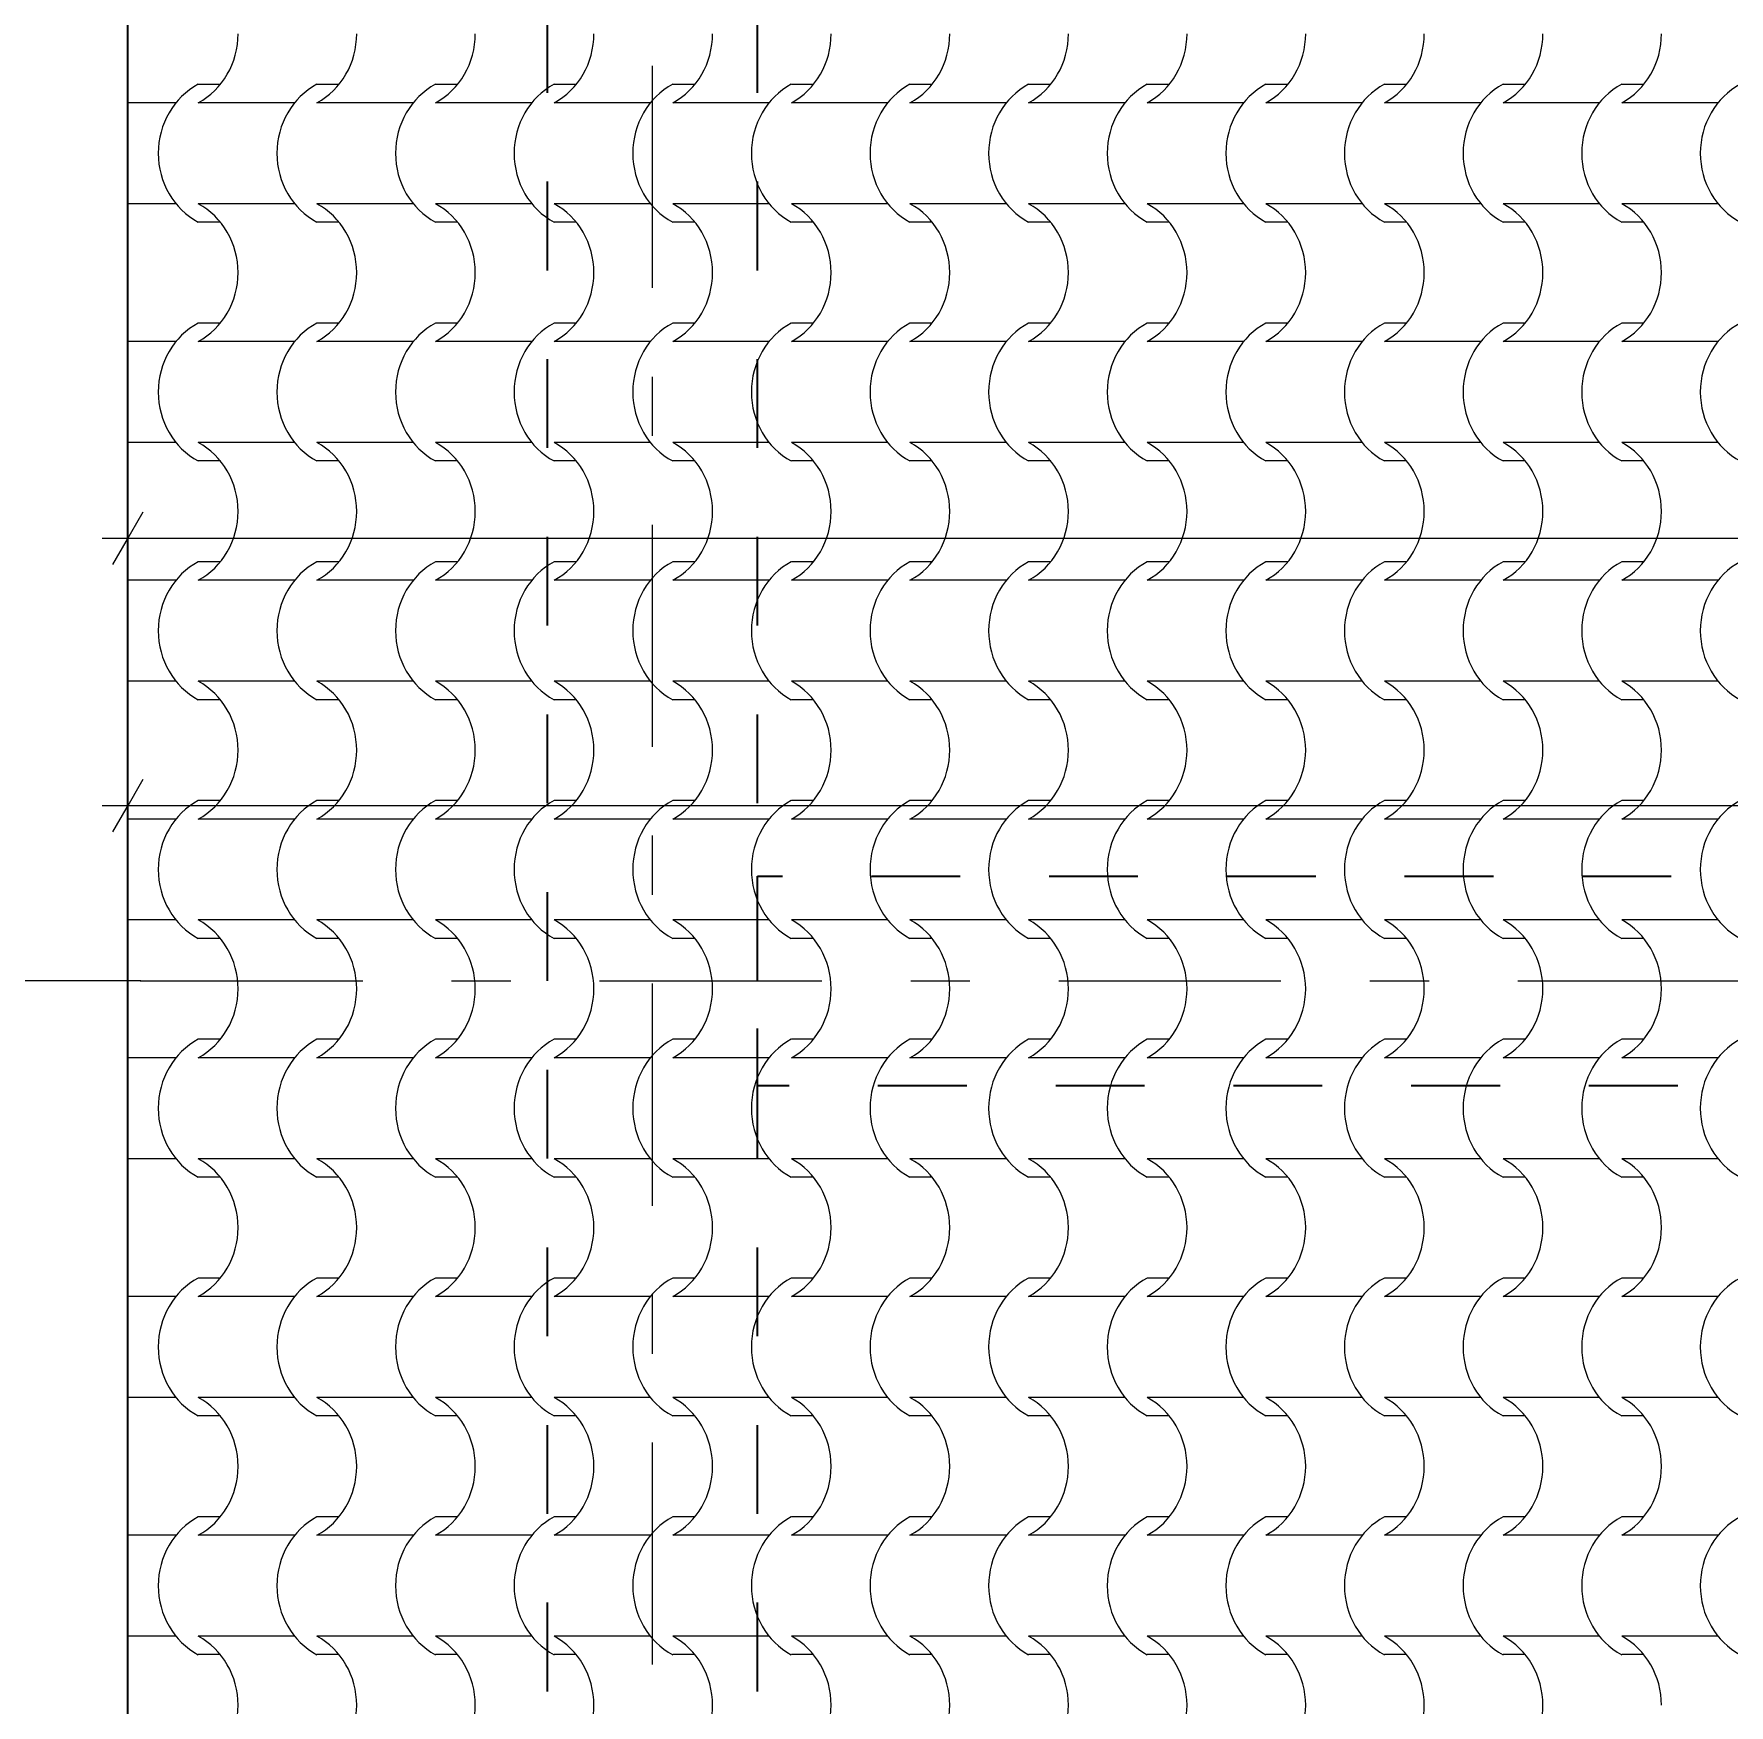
# Model space of a CAD drawing. Header units: millimetres. Extents: x -440 to 2671, y 0 to 297.
# Drawn here: x -369.05 to -328.67, y 142.74 to 182.57 of the extents above; entities that cross this region are included whole.
import ezdxf

# ---------------------------------------------------------------- set-up
doc = ezdxf.new("R2010")
doc.units = ezdxf.units.MM
doc.header["$MEASUREMENT"] = 0
doc.set_wipeout_variables(frame=1)
for name, pattern in [('- Двойно прекъснати линии', [10.936111, 5.291667, -2.116667, 1.411111, -2.116667]), ('- Прекъснати линия', [4.233333, 2.116667, -2.116667]), ('Wipeout_Contour', [1000, 0, -1000])]:
    doc.linetypes.add(name, pattern=pattern)
for name, color, linetype, lineweight, true_color in [('1', 7, 'Continuous', 13, 0x2b2b2b), ('65', 7, 'Continuous', 20, 0x4e4e4e), ('85', 7, 'Continuous', 20, 0x404040)]:
    doc.layers.add(name, color=color, linetype=linetype, lineweight=lineweight, true_color=true_color)
doc.layers.add('102', color=254, linetype='Continuous', lineweight=15)
doc.layers.add('41', color=7, linetype='Continuous', lineweight=35)

# ---------------------------------------------------------------- blocks, each defined once
blk = doc.blocks.new('*X44')
at = {"layer": '102', "color": 254, "linetype": 'Continuous', "lineweight": 15}
for p, q in [((75.578, 181.364), (75.051, 181.364)), ((78.403, 181.364), (77.876, 181.364)), ((81.228, 181.364), (80.702, 181.364)), ((84.054, 181.364), (83.527, 181.364)), ((86.879, 181.364), (86.352, 181.364)), ((89.705, 181.364), (89.178, 181.364)), ((92.53, 181.364), (92.003, 181.364)), ((95.355, 181.364), (94.829, 181.364)), ((98.181, 181.364), (97.654, 181.364)), ((101.006, 181.364), (100.479, 181.364)), ((103.832, 181.364), (103.305, 181.364)), ((106.657, 181.364), (106.13, 181.364)), ((109.482, 181.364), (108.956, 181.364)), ((74.517, 180.924), (73.371, 180.924)), ((76.197, 180.924), (75.051, 180.924)), ((77.343, 180.924), (76.197, 180.924)), ((79.022, 180.924), (77.876, 180.924)), ((80.168, 180.924), (79.022, 180.924)), ((81.847, 180.924), (80.702, 180.924)), ((82.993, 180.924), (81.847, 180.924)), ((84.673, 180.924), (83.527, 180.924)), ((85.819, 180.924), (84.673, 180.924)), ((87.498, 180.924), (86.352, 180.924)), ((88.644, 180.924), (87.498, 180.924)), ((90.324, 180.924), (89.178, 180.924)), ((91.47, 180.924), (90.324, 180.924)), ((93.149, 180.924), (92.003, 180.924)), ((94.295, 180.924), (93.149, 180.924)), ((95.974, 180.924), (94.829, 180.924)), ((97.12, 180.924), (95.974, 180.924)), ((98.8, 180.924), (97.654, 180.924)), ((99.946, 180.924), (98.8, 180.924)), ((101.625, 180.924), (100.479, 180.924)), ((102.771, 180.924), (101.625, 180.924)), ((104.451, 180.924), (103.305, 180.924)), ((105.596, 180.924), (104.451, 180.924)), ((107.276, 180.924), (106.13, 180.924)), ((108.422, 180.924), (107.276, 180.924)), ((110.101, 180.924), (108.956, 180.924)), ((111.247, 180.924), (110.101, 180.924)), ((74.517, 178.519), (73.371, 178.519)), ((76.197, 178.519), (75.051, 178.519)), ((77.343, 178.519), (76.197, 178.519)), ((79.022, 178.519), (77.876, 178.519)), ((80.168, 178.519), (79.022, 178.519)), ((81.847, 178.519), (80.702, 178.519)), ((82.993, 178.519), (81.847, 178.519)), ((84.673, 178.519), (83.527, 178.519)), ((85.819, 178.519), (84.673, 178.519)), ((87.498, 178.519), (86.352, 178.519)), ((88.644, 178.519), (87.498, 178.519)), ((90.324, 178.519), (89.178, 178.519)), ((91.47, 178.519), (90.324, 178.519)), ((93.149, 178.519), (92.003, 178.519)), ((94.295, 178.519), (93.149, 178.519)), ((95.974, 178.519), (94.829, 178.519)), ((97.12, 178.519), (95.974, 178.519)), ((98.8, 178.519), (97.654, 178.519)), ((99.946, 178.519), (98.8, 178.519)), ((101.625, 178.519), (100.479, 178.519)), ((102.771, 178.519), (101.625, 178.519)), ((104.451, 178.519), (103.305, 178.519)), ((105.596, 178.519), (104.451, 178.519)), ((107.276, 178.519), (106.13, 178.519)), ((108.422, 178.519), (107.276, 178.519)), ((110.101, 178.519), (108.956, 178.519)), ((111.247, 178.519), (110.101, 178.519)), ((75.578, 178.079), (75.051, 178.079)), ((78.403, 178.079), (77.876, 178.079)), ((81.228, 178.079), (80.702, 178.079)), ((84.054, 178.079), (83.527, 178.079)), ((86.879, 178.079), (86.352, 178.079)), ((89.705, 178.079), (89.178, 178.079)), ((92.53, 178.079), (92.003, 178.079)), ((95.355, 178.079), (94.829, 178.079)), ((98.181, 178.079), (97.654, 178.079)), ((101.006, 178.079), (100.479, 178.079)), ((103.832, 178.079), (103.305, 178.079)), ((106.657, 178.079), (106.13, 178.079)), ((109.482, 178.079), (108.956, 178.079)), ((75.578, 175.675), (75.051, 175.675)), ((78.403, 175.675), (77.876, 175.675)), ((81.228, 175.675), (80.702, 175.675)), ((84.054, 175.675), (83.527, 175.675)), ((86.879, 175.675), (86.352, 175.675)), ((89.705, 175.675), (89.178, 175.675)), ((92.53, 175.675), (92.003, 175.675)), ((95.355, 175.675), (94.829, 175.675)), ((98.181, 175.675), (97.654, 175.675)), ((101.006, 175.675), (100.479, 175.675)), ((103.832, 175.675), (103.305, 175.675)), ((106.657, 175.675), (106.13, 175.675)), ((109.482, 175.675), (108.956, 175.675)), ((74.517, 175.235), (73.371, 175.235)), ((76.197, 175.235), (75.051, 175.235)), ((77.343, 175.235), (76.197, 175.235)), ((79.022, 175.235), (77.876, 175.235)), ((80.168, 175.235), (79.022, 175.235)), ((81.847, 175.235), (80.702, 175.235)), ((82.993, 175.235), (81.847, 175.235)), ((84.673, 175.235), (83.527, 175.235)), ((85.819, 175.235), (84.673, 175.235)), ((87.498, 175.235), (86.352, 175.235)), ((88.644, 175.235), (87.498, 175.235)), ((90.324, 175.235), (89.178, 175.235)), ((91.47, 175.235), (90.324, 175.235)), ((93.149, 175.235), (92.003, 175.235)), ((94.295, 175.235), (93.149, 175.235)), ((95.974, 175.235), (94.829, 175.235)), ((97.12, 175.235), (95.974, 175.235)), ((98.8, 175.235), (97.654, 175.235)), ((99.946, 175.235), (98.8, 175.235)), ((101.625, 175.235), (100.479, 175.235)), ((102.771, 175.235), (101.625, 175.235)), ((104.451, 175.235), (103.305, 175.235)), ((105.596, 175.235), (104.451, 175.235)), ((107.276, 175.235), (106.13, 175.235)), ((108.422, 175.235), (107.276, 175.235)), ((110.101, 175.235), (108.956, 175.235)), ((111.247, 175.235), (110.101, 175.235)), ((74.517, 172.83), (73.371, 172.83)), ((76.197, 172.83), (75.051, 172.83)), ((77.343, 172.83), (76.197, 172.83)), ((79.022, 172.83), (77.876, 172.83)), ((80.168, 172.83), (79.022, 172.83)), ((81.847, 172.83), (80.702, 172.83)), ((82.993, 172.83), (81.847, 172.83)), ((84.673, 172.83), (83.527, 172.83)), ((85.819, 172.83), (84.673, 172.83)), ((87.498, 172.83), (86.352, 172.83)), ((88.644, 172.83), (87.498, 172.83)), ((90.324, 172.83), (89.178, 172.83)), ((91.47, 172.83), (90.324, 172.83)), ((93.149, 172.83), (92.003, 172.83)), ((94.295, 172.83), (93.149, 172.83)), ((95.974, 172.83), (94.829, 172.83)), ((97.12, 172.83), (95.974, 172.83)), ((98.8, 172.83), (97.654, 172.83)), ((99.946, 172.83), (98.8, 172.83)), ((101.625, 172.83), (100.479, 172.83)), ((102.771, 172.83), (101.625, 172.83)), ((104.451, 172.83), (103.305, 172.83)), ((105.596, 172.83), (104.451, 172.83)), ((107.276, 172.83), (106.13, 172.83)), ((108.422, 172.83), (107.276, 172.83)), ((110.101, 172.83), (108.956, 172.83)), ((111.247, 172.83), (110.101, 172.83)), ((75.578, 172.39), (75.051, 172.39)), ((78.403, 172.39), (77.876, 172.39)), ((81.228, 172.39), (80.702, 172.39)), ((84.054, 172.39), (83.527, 172.39)), ((86.879, 172.39), (86.352, 172.39)), ((89.705, 172.39), (89.178, 172.39)), ((92.53, 172.39), (92.003, 172.39)), ((95.355, 172.39), (94.829, 172.39)), ((98.181, 172.39), (97.654, 172.39)), ((101.006, 172.39), (100.479, 172.39)), ((103.832, 172.39), (103.305, 172.39)), ((106.657, 172.39), (106.13, 172.39)), ((109.482, 172.39), (108.956, 172.39)), ((75.578, 169.985), (75.051, 169.985)), ((78.403, 169.985), (77.876, 169.985)), ((81.228, 169.985), (80.702, 169.985)), ((84.054, 169.985), (83.527, 169.985)), ((86.879, 169.985), (86.352, 169.985)), ((89.705, 169.985), (89.178, 169.985)), ((92.53, 169.985), (92.003, 169.985)), ((95.355, 169.985), (94.829, 169.985)), ((98.181, 169.985), (97.654, 169.985)), ((101.006, 169.985), (100.479, 169.985)), ((103.832, 169.985), (103.305, 169.985)), ((106.657, 169.985), (106.13, 169.985)), ((109.482, 169.985), (108.956, 169.985)), ((74.517, 169.545), (73.371, 169.545)), ((76.197, 169.545), (75.051, 169.545)), ((77.343, 169.545), (76.197, 169.545)), ((79.022, 169.545), (77.876, 169.545)), ((80.168, 169.545), (79.022, 169.545)), ((81.847, 169.545), (80.702, 169.545)), ((82.993, 169.545), (81.847, 169.545)), ((84.673, 169.545), (83.527, 169.545)), ((85.819, 169.545), (84.673, 169.545)), ((87.498, 169.545), (86.352, 169.545)), ((88.644, 169.545), (87.498, 169.545)), ((90.324, 169.545), (89.178, 169.545)), ((91.47, 169.545), (90.324, 169.545)), ((93.149, 169.545), (92.003, 169.545)), ((94.295, 169.545), (93.149, 169.545)), ((95.974, 169.545), (94.829, 169.545)), ((97.12, 169.545), (95.974, 169.545)), ((98.8, 169.545), (97.654, 169.545)), ((99.946, 169.545), (98.8, 169.545)), ((101.625, 169.545), (100.479, 169.545)), ((102.771, 169.545), (101.625, 169.545)), ((104.451, 169.545), (103.305, 169.545)), ((105.596, 169.545), (104.451, 169.545)), ((107.276, 169.545), (106.13, 169.545)), ((108.422, 169.545), (107.276, 169.545)), ((110.101, 169.545), (108.956, 169.545)), ((111.247, 169.545), (110.101, 169.545)), ((74.517, 167.14), (73.371, 167.14)), ((76.197, 167.14), (75.051, 167.14)), ((77.343, 167.14), (76.197, 167.14)), ((79.022, 167.14), (77.876, 167.14)), ((80.168, 167.14), (79.022, 167.14)), ((81.847, 167.14), (80.702, 167.14)), ((82.993, 167.14), (81.847, 167.14)), ((84.673, 167.14), (83.527, 167.14)), ((85.819, 167.14), (84.673, 167.14)), ((87.498, 167.14), (86.352, 167.14)), ((88.644, 167.14), (87.498, 167.14)), ((90.324, 167.14), (89.178, 167.14)), ((91.47, 167.14), (90.324, 167.14)), ((93.149, 167.14), (92.003, 167.14)), ((94.295, 167.14), (93.149, 167.14)), ((95.974, 167.14), (94.829, 167.14)), ((97.12, 167.14), (95.974, 167.14)), ((98.8, 167.14), (97.654, 167.14)), ((99.946, 167.14), (98.8, 167.14)), ((101.625, 167.14), (100.479, 167.14)), ((102.771, 167.14), (101.625, 167.14)), ((104.451, 167.14), (103.305, 167.14)), ((105.596, 167.14), (104.451, 167.14)), ((107.276, 167.14), (106.13, 167.14)), ((108.422, 167.14), (107.276, 167.14)), ((110.101, 167.14), (108.956, 167.14)), ((111.247, 167.14), (110.101, 167.14)), ((75.578, 166.7), (75.051, 166.7)), ((78.403, 166.7), (77.876, 166.7)), ((81.228, 166.7), (80.702, 166.7)), ((84.054, 166.7), (83.527, 166.7)), ((86.879, 166.7), (86.352, 166.7)), ((89.705, 166.7), (89.178, 166.7)), ((92.53, 166.7), (92.003, 166.7)), ((95.355, 166.7), (94.829, 166.7)), ((98.181, 166.7), (97.654, 166.7)), ((101.006, 166.7), (100.479, 166.7)), ((103.832, 166.7), (103.305, 166.7)), ((106.657, 166.7), (106.13, 166.7)), ((109.482, 166.7), (108.956, 166.7)), ((75.578, 164.295), (75.051, 164.295)), ((78.403, 164.295), (77.876, 164.295)), ((81.228, 164.295), (80.702, 164.295)), ((84.054, 164.295), (83.527, 164.295)), ((86.879, 164.295), (86.352, 164.295)), ((89.705, 164.295), (89.178, 164.295)), ((92.53, 164.295), (92.003, 164.295)), ((95.355, 164.295), (94.829, 164.295)), ((98.181, 164.295), (97.654, 164.295)), ((101.006, 164.295), (100.479, 164.295)), ((103.832, 164.295), (103.305, 164.295)), ((106.657, 164.295), (106.13, 164.295)), ((109.482, 164.295), (108.956, 164.295)), ((74.517, 163.855), (73.371, 163.855)), ((76.197, 163.855), (75.051, 163.855)), ((77.343, 163.855), (76.197, 163.855)), ((79.022, 163.855), (77.876, 163.855)), ((80.168, 163.855), (79.022, 163.855)), ((81.847, 163.855), (80.702, 163.855)), ((82.993, 163.855), (81.847, 163.855)), ((84.673, 163.855), (83.527, 163.855)), ((85.819, 163.855), (84.673, 163.855)), ((87.498, 163.855), (86.352, 163.855)), ((88.644, 163.855), (87.498, 163.855)), ((90.324, 163.855), (89.178, 163.855)), ((91.47, 163.855), (90.324, 163.855)), ((93.149, 163.855), (92.003, 163.855)), ((94.295, 163.855), (93.149, 163.855)), ((95.974, 163.855), (94.829, 163.855)), ((97.12, 163.855), (95.974, 163.855)), ((98.8, 163.855), (97.654, 163.855)), ((99.946, 163.855), (98.8, 163.855)), ((101.625, 163.855), (100.479, 163.855)), ((102.771, 163.855), (101.625, 163.855)), ((104.451, 163.855), (103.305, 163.855)), ((105.596, 163.855), (104.451, 163.855)), ((107.276, 163.855), (106.13, 163.855)), ((108.422, 163.855), (107.276, 163.855)), ((110.101, 163.855), (108.956, 163.855)), ((111.247, 163.855), (110.101, 163.855)), ((74.517, 161.451), (73.371, 161.451)), ((76.197, 161.451), (75.051, 161.451)), ((77.343, 161.451), (76.197, 161.451)), ((79.022, 161.451), (77.876, 161.451)), ((80.168, 161.451), (79.022, 161.451)), ((81.847, 161.451), (80.702, 161.451)), ((82.993, 161.451), (81.847, 161.451)), ((84.673, 161.451), (83.527, 161.451)), ((85.819, 161.451), (84.673, 161.451)), ((87.498, 161.451), (86.352, 161.451)), ((88.644, 161.451), (87.498, 161.451)), ((90.324, 161.451), (89.178, 161.451)), ((91.47, 161.451), (90.324, 161.451)), ((93.149, 161.451), (92.003, 161.451)), ((94.295, 161.451), (93.149, 161.451)), ((95.974, 161.451), (94.829, 161.451)), ((97.12, 161.451), (95.974, 161.451)), ((98.8, 161.451), (97.654, 161.451)), ((99.946, 161.451), (98.8, 161.451)), ((101.625, 161.451), (100.479, 161.451)), ((102.771, 161.451), (101.625, 161.451)), ((104.451, 161.451), (103.305, 161.451)), ((105.596, 161.451), (104.451, 161.451)), ((107.276, 161.451), (106.13, 161.451)), ((108.422, 161.451), (107.276, 161.451)), ((110.101, 161.451), (108.956, 161.451)), ((111.247, 161.451), (110.101, 161.451)), ((75.578, 161.011), (75.051, 161.011)), ((78.403, 161.011), (77.876, 161.011)), ((81.228, 161.011), (80.702, 161.011)), ((84.054, 161.011), (83.527, 161.011)), ((86.879, 161.011), (86.352, 161.011)), ((89.705, 161.011), (89.178, 161.011)), ((92.53, 161.011), (92.003, 161.011)), ((95.355, 161.011), (94.829, 161.011)), ((98.181, 161.011), (97.654, 161.011)), ((101.006, 161.011), (100.479, 161.011)), ((103.832, 161.011), (103.305, 161.011)), ((106.657, 161.011), (106.13, 161.011)), ((109.482, 161.011), (108.956, 161.011)), ((75.578, 158.606), (75.051, 158.606)), ((78.403, 158.606), (77.876, 158.606)), ((81.228, 158.606), (80.702, 158.606)), ((84.054, 158.606), (83.527, 158.606)), ((86.879, 158.606), (86.352, 158.606)), ((89.705, 158.606), (89.178, 158.606)), ((92.53, 158.606), (92.003, 158.606)), ((95.355, 158.606), (94.829, 158.606)), ((98.181, 158.606), (97.654, 158.606)), ((101.006, 158.606), (100.479, 158.606)), ((103.832, 158.606), (103.305, 158.606)), ((106.657, 158.606), (106.13, 158.606)), ((109.482, 158.606), (108.956, 158.606)), ((74.517, 158.166), (73.371, 158.166)), ((76.197, 158.166), (75.051, 158.166)), ((77.343, 158.166), (76.197, 158.166)), ((79.022, 158.166), (77.876, 158.166)), ((80.168, 158.166), (79.022, 158.166)), ((81.847, 158.166), (80.702, 158.166)), ((82.993, 158.166), (81.847, 158.166)), ((84.673, 158.166), (83.527, 158.166)), ((85.819, 158.166), (84.673, 158.166)), ((87.498, 158.166), (86.352, 158.166)), ((88.644, 158.166), (87.498, 158.166)), ((90.324, 158.166), (89.178, 158.166)), ((91.47, 158.166), (90.324, 158.166)), ((93.149, 158.166), (92.003, 158.166)), ((94.295, 158.166), (93.149, 158.166)), ((95.974, 158.166), (94.829, 158.166)), ((97.12, 158.166), (95.974, 158.166)), ((98.8, 158.166), (97.654, 158.166)), ((99.946, 158.166), (98.8, 158.166)), ((101.625, 158.166), (100.479, 158.166)), ((102.771, 158.166), (101.625, 158.166)), ((104.451, 158.166), (103.305, 158.166)), ((105.596, 158.166), (104.451, 158.166)), ((107.276, 158.166), (106.13, 158.166)), ((108.422, 158.166), (107.276, 158.166)), ((110.101, 158.166), (108.956, 158.166)), ((111.247, 158.166), (110.101, 158.166)), ((74.517, 155.761), (73.371, 155.761)), ((76.197, 155.761), (75.051, 155.761)), ((77.343, 155.761), (76.197, 155.761)), ((79.022, 155.761), (77.876, 155.761)), ((80.168, 155.761), (79.022, 155.761)), ((81.847, 155.761), (80.702, 155.761)), ((82.993, 155.761), (81.847, 155.761)), ((84.673, 155.761), (83.527, 155.761)), ((85.819, 155.761), (84.673, 155.761)), ((87.498, 155.761), (86.352, 155.761)), ((88.644, 155.761), (87.498, 155.761)), ((90.324, 155.761), (89.178, 155.761)), ((91.47, 155.761), (90.324, 155.761)), ((93.149, 155.761), (92.003, 155.761)), ((94.295, 155.761), (93.149, 155.761)), ((95.974, 155.761), (94.829, 155.761)), ((97.12, 155.761), (95.974, 155.761)), ((98.8, 155.761), (97.654, 155.761)), ((99.946, 155.761), (98.8, 155.761)), ((101.625, 155.761), (100.479, 155.761)), ((102.771, 155.761), (101.625, 155.761)), ((104.451, 155.761), (103.305, 155.761)), ((105.596, 155.761), (104.451, 155.761)), ((107.276, 155.761), (106.13, 155.761)), ((108.422, 155.761), (107.276, 155.761)), ((110.101, 155.761), (108.956, 155.761)), ((111.247, 155.761), (110.101, 155.761)), ((75.578, 155.321), (75.051, 155.321)), ((78.403, 155.321), (77.876, 155.321)), ((81.228, 155.321), (80.702, 155.321)), ((84.054, 155.321), (83.527, 155.321)), ((86.879, 155.321), (86.352, 155.321)), ((89.705, 155.321), (89.178, 155.321)), ((92.53, 155.321), (92.003, 155.321)), ((95.355, 155.321), (94.829, 155.321)), ((98.181, 155.321), (97.654, 155.321)), ((101.006, 155.321), (100.479, 155.321)), ((103.832, 155.321), (103.305, 155.321)), ((106.657, 155.321), (106.13, 155.321)), ((109.482, 155.321), (108.956, 155.321)), ((75.578, 152.916), (75.051, 152.916)), ((78.403, 152.916), (77.876, 152.916)), ((81.228, 152.916), (80.702, 152.916)), ((84.054, 152.916), (83.527, 152.916)), ((86.879, 152.916), (86.352, 152.916)), ((89.705, 152.916), (89.178, 152.916)), ((92.53, 152.916), (92.003, 152.916)), ((95.355, 152.916), (94.829, 152.916)), ((98.181, 152.916), (97.654, 152.916)), ((101.006, 152.916), (100.479, 152.916)), ((103.832, 152.916), (103.305, 152.916)), ((106.657, 152.916), (106.13, 152.916)), ((109.482, 152.916), (108.956, 152.916)), ((74.517, 152.476), (73.371, 152.476)), ((76.197, 152.476), (75.051, 152.476)), ((77.343, 152.476), (76.197, 152.476)), ((79.022, 152.476), (77.876, 152.476)), ((80.168, 152.476), (79.022, 152.476)), ((81.847, 152.476), (80.702, 152.476)), ((82.993, 152.476), (81.847, 152.476)), ((84.673, 152.476), (83.527, 152.476)), ((85.819, 152.476), (84.673, 152.476)), ((87.498, 152.476), (86.352, 152.476)), ((88.644, 152.476), (87.498, 152.476)), ((90.324, 152.476), (89.178, 152.476)), ((91.47, 152.476), (90.324, 152.476)), ((93.149, 152.476), (92.003, 152.476)), ((94.295, 152.476), (93.149, 152.476)), ((95.974, 152.476), (94.829, 152.476)), ((97.12, 152.476), (95.974, 152.476)), ((98.8, 152.476), (97.654, 152.476)), ((99.946, 152.476), (98.8, 152.476)), ((101.625, 152.476), (100.479, 152.476)), ((102.771, 152.476), (101.625, 152.476)), ((104.451, 152.476), (103.305, 152.476)), ((105.596, 152.476), (104.451, 152.476)), ((107.276, 152.476), (106.13, 152.476)), ((108.422, 152.476), (107.276, 152.476)), ((110.101, 152.476), (108.956, 152.476)), ((111.247, 152.476), (110.101, 152.476)), ((74.517, 150.071), (73.371, 150.071)), ((76.197, 150.071), (75.051, 150.071)), ((77.343, 150.071), (76.197, 150.071)), ((79.022, 150.071), (77.876, 150.071)), ((80.168, 150.071), (79.022, 150.071)), ((81.847, 150.071), (80.702, 150.071)), ((82.993, 150.071), (81.847, 150.071)), ((84.673, 150.071), (83.527, 150.071)), ((85.819, 150.071), (84.673, 150.071)), ((87.498, 150.071), (86.352, 150.071)), ((88.644, 150.071), (87.498, 150.071)), ((90.324, 150.071), (89.178, 150.071)), ((91.47, 150.071), (90.324, 150.071)), ((93.149, 150.071), (92.003, 150.071)), ((94.295, 150.071), (93.149, 150.071)), ((95.974, 150.071), (94.829, 150.071)), ((97.12, 150.071), (95.974, 150.071)), ((98.8, 150.071), (97.654, 150.071)), ((99.946, 150.071), (98.8, 150.071)), ((101.625, 150.071), (100.479, 150.071)), ((102.771, 150.071), (101.625, 150.071)), ((104.451, 150.071), (103.305, 150.071)), ((105.596, 150.071), (104.451, 150.071)), ((107.276, 150.071), (106.13, 150.071)), ((108.422, 150.071), (107.276, 150.071)), ((110.101, 150.071), (108.956, 150.071)), ((111.247, 150.071), (110.101, 150.071)), ((75.578, 149.631), (75.051, 149.631)), ((78.403, 149.631), (77.876, 149.631)), ((81.228, 149.631), (80.702, 149.631)), ((84.054, 149.631), (83.527, 149.631)), ((86.879, 149.631), (86.352, 149.631)), ((89.705, 149.631), (89.178, 149.631)), ((92.53, 149.631), (92.003, 149.631)), ((95.355, 149.631), (94.829, 149.631)), ((98.181, 149.631), (97.654, 149.631)), ((101.006, 149.631), (100.479, 149.631)), ((103.832, 149.631), (103.305, 149.631)), ((106.657, 149.631), (106.13, 149.631)), ((109.482, 149.631), (108.956, 149.631)), ((75.578, 147.227), (75.051, 147.227)), ((78.403, 147.227), (77.876, 147.227)), ((81.228, 147.227), (80.702, 147.227)), ((84.054, 147.227), (83.527, 147.227)), ((86.879, 147.227), (86.352, 147.227)), ((89.705, 147.227), (89.178, 147.227)), ((92.53, 147.227), (92.003, 147.227)), ((95.355, 147.227), (94.829, 147.227)), ((98.181, 147.227), (97.654, 147.227)), ((101.006, 147.227), (100.479, 147.227)), ((103.832, 147.227), (103.305, 147.227)), ((106.657, 147.227), (106.13, 147.227)), ((109.482, 147.227), (108.956, 147.227)), ((74.517, 146.787), (73.371, 146.787)), ((76.197, 146.787), (75.051, 146.787)), ((77.343, 146.787), (76.197, 146.787)), ((79.022, 146.787), (77.876, 146.787)), ((80.168, 146.787), (79.022, 146.787)), ((81.847, 146.787), (80.702, 146.787)), ((82.993, 146.787), (81.847, 146.787)), ((84.673, 146.787), (83.527, 146.787)), ((85.819, 146.787), (84.673, 146.787)), ((87.498, 146.787), (86.352, 146.787)), ((88.644, 146.787), (87.498, 146.787)), ((90.324, 146.787), (89.178, 146.787)), ((91.47, 146.787), (90.324, 146.787)), ((93.149, 146.787), (92.003, 146.787)), ((94.295, 146.787), (93.149, 146.787)), ((95.974, 146.787), (94.829, 146.787)), ((97.12, 146.787), (95.974, 146.787)), ((98.8, 146.787), (97.654, 146.787)), ((99.946, 146.787), (98.8, 146.787)), ((101.625, 146.787), (100.479, 146.787)), ((102.771, 146.787), (101.625, 146.787)), ((104.451, 146.787), (103.305, 146.787)), ((105.596, 146.787), (104.451, 146.787)), ((107.276, 146.787), (106.13, 146.787)), ((108.422, 146.787), (107.276, 146.787)), ((110.101, 146.787), (108.956, 146.787)), ((111.247, 146.787), (110.101, 146.787)), ((74.517, 144.382), (73.371, 144.382)), ((76.197, 144.382), (75.051, 144.382)), ((77.343, 144.382), (76.197, 144.382)), ((79.022, 144.382), (77.876, 144.382)), ((80.168, 144.382), (79.022, 144.382)), ((81.847, 144.382), (80.702, 144.382)), ((82.993, 144.382), (81.847, 144.382)), ((84.673, 144.382), (83.527, 144.382)), ((85.819, 144.382), (84.673, 144.382)), ((87.498, 144.382), (86.352, 144.382)), ((88.644, 144.382), (87.498, 144.382)), ((90.324, 144.382), (89.178, 144.382)), ((91.47, 144.382), (90.324, 144.382)), ((93.149, 144.382), (92.003, 144.382)), ((94.295, 144.382), (93.149, 144.382)), ((95.974, 144.382), (94.829, 144.382)), ((97.12, 144.382), (95.974, 144.382)), ((98.8, 144.382), (97.654, 144.382)), ((99.946, 144.382), (98.8, 144.382)), ((101.625, 144.382), (100.479, 144.382)), ((102.771, 144.382), (101.625, 144.382)), ((104.451, 144.382), (103.305, 144.382)), ((105.596, 144.382), (104.451, 144.382)), ((107.276, 144.382), (106.13, 144.382)), ((108.422, 144.382), (107.276, 144.382)), ((110.101, 144.382), (108.956, 144.382)), ((111.247, 144.382), (110.101, 144.382)), ((75.578, 143.942), (75.051, 143.942)), ((78.403, 143.942), (77.876, 143.942)), ((81.228, 143.942), (80.702, 143.942)), ((84.054, 143.942), (83.527, 143.942)), ((86.879, 143.942), (86.352, 143.942)), ((89.705, 143.942), (89.178, 143.942)), ((92.53, 143.942), (92.003, 143.942)), ((95.355, 143.942), (94.829, 143.942)), ((98.181, 143.942), (97.654, 143.942)), ((101.006, 143.942), (100.479, 143.942)), ((103.832, 143.942), (103.305, 143.942)), ((106.657, 143.942), (106.13, 143.942)), ((109.482, 143.942), (108.956, 143.942))]:
    blk.add_line(p, q, dxfattribs=at)
for centre, major_axis, start_param, end_param in [((74.262, 182.572), (0, 1.849), 3.612631, 4.709413), ((77.088, 182.572), (0, 1.849), 3.612631, 4.709413), ((79.913, 182.572), (0, 1.849), 3.612631, 4.709413), ((82.738, 182.572), (0, 1.849), 3.612631, 4.709413), ((85.564, 182.572), (0, 1.849), 3.612631, 4.709413), ((88.389, 182.572), (0, 1.849), 3.612631, 4.709413), ((91.215, 182.572), (0, 1.849), 3.612631, 4.709413), ((94.04, 182.572), (0, 1.849), 3.612631, 4.709413), ((96.865, 182.572), (0, 1.849), 3.612631, 4.709413), ((99.691, 182.572), (0, 1.849), 3.612631, 4.709413), ((102.516, 182.572), (0, 1.849), 3.612631, 4.709413), ((105.342, 182.572), (0, 1.849), 3.612631, 4.709413), ((108.167, 182.572), (0, 1.849), 3.612631, 4.709413), ((75.827, 179.722), (0, 1.839), 0.466079, 2.675513), ((78.653, 179.722), (0, 1.839), 0.466079, 2.675513), ((81.478, 179.722), (0, 1.839), 0.466079, 2.675513), ((84.303, 179.722), (0, 1.839), 0.466079, 2.675513), ((87.129, 179.722), (0, 1.839), 0.466079, 2.675513), ((89.954, 179.722), (0, 1.839), 0.466079, 2.675513), ((92.78, 179.722), (0, 1.839), 0.466079, 2.675513), ((95.605, 179.722), (0, 1.839), 0.466079, 2.675513), ((98.43, 179.722), (0, 1.839), 0.466079, 2.675513), ((101.256, 179.722), (0, 1.839), 0.466079, 2.675513), ((104.081, 179.722), (0, 1.839), 0.466079, 2.675513), ((106.907, 179.722), (0, 1.839), 0.466079, 2.675513), ((109.732, 179.722), (0, 1.839), 0.466079, 2.675513), ((112.557, 179.722), (0, 1.839), 0.466079, 2.675513), ((74.262, 176.872), (0, 1.849), 4.715365, 5.812147), ((77.088, 176.872), (0, 1.849), 4.715365, 5.812147), ((79.913, 176.872), (0, 1.849), 4.715365, 5.812147), ((82.738, 176.872), (0, 1.849), 4.715365, 5.812147), ((85.564, 176.872), (0, 1.849), 4.715365, 5.812147), ((88.389, 176.872), (0, 1.849), 4.715365, 5.812147), ((91.215, 176.872), (0, 1.849), 4.715365, 5.812147), ((94.04, 176.872), (0, 1.849), 4.715365, 5.812147), ((96.865, 176.872), (0, 1.849), 4.715365, 5.812147), ((99.691, 176.872), (0, 1.849), 4.715365, 5.812147), ((102.516, 176.872), (0, 1.849), 4.715365, 5.812147), ((105.342, 176.872), (0, 1.849), 4.715365, 5.812147), ((108.167, 176.872), (0, 1.849), 4.715365, 5.812147), ((74.262, 176.883), (0, 1.849), 3.612631, 4.709413), ((77.088, 176.883), (0, 1.849), 3.612631, 4.709413), ((79.913, 176.883), (0, 1.849), 3.612631, 4.709413), ((82.738, 176.883), (0, 1.849), 3.612631, 4.709413), ((85.564, 176.883), (0, 1.849), 3.612631, 4.709413), ((88.389, 176.883), (0, 1.849), 3.612631, 4.709413), ((91.215, 176.883), (0, 1.849), 3.612631, 4.709413), ((94.04, 176.883), (0, 1.849), 3.612631, 4.709413), ((96.865, 176.883), (0, 1.849), 3.612631, 4.709413), ((99.691, 176.883), (0, 1.849), 3.612631, 4.709413), ((102.516, 176.883), (0, 1.849), 3.612631, 4.709413), ((105.342, 176.883), (0, 1.849), 3.612631, 4.709413), ((108.167, 176.883), (0, 1.849), 3.612631, 4.709413), ((75.827, 174.032), (0, 1.839), 0.466079, 2.675513), ((78.653, 174.032), (0, 1.839), 0.466079, 2.675513), ((81.478, 174.032), (0, 1.839), 0.466079, 2.675513), ((84.303, 174.032), (0, 1.839), 0.466079, 2.675513), ((87.129, 174.032), (0, 1.839), 0.466079, 2.675513), ((89.954, 174.032), (0, 1.839), 0.466079, 2.675513), ((92.78, 174.032), (0, 1.839), 0.466079, 2.675513), ((95.605, 174.032), (0, 1.839), 0.466079, 2.675513), ((98.43, 174.032), (0, 1.839), 0.466079, 2.675513), ((101.256, 174.032), (0, 1.839), 0.466079, 2.675513), ((104.081, 174.032), (0, 1.839), 0.466079, 2.675513), ((106.907, 174.032), (0, 1.839), 0.466079, 2.675513), ((109.732, 174.032), (0, 1.839), 0.466079, 2.675513), ((112.557, 174.032), (0, 1.839), 0.466079, 2.675513), ((74.262, 171.182), (0, 1.849), 4.715365, 5.812147), ((77.088, 171.182), (0, 1.849), 4.715365, 5.812147), ((79.913, 171.182), (0, 1.849), 4.715365, 5.812147), ((82.738, 171.182), (0, 1.849), 4.715365, 5.812147), ((85.564, 171.182), (0, 1.849), 4.715365, 5.812147), ((88.389, 171.182), (0, 1.849), 4.715365, 5.812147), ((91.215, 171.182), (0, 1.849), 4.715365, 5.812147), ((94.04, 171.182), (0, 1.849), 4.715365, 5.812147), ((96.865, 171.182), (0, 1.849), 4.715365, 5.812147), ((99.691, 171.182), (0, 1.849), 4.715365, 5.812147), ((102.516, 171.182), (0, 1.849), 4.715365, 5.812147), ((105.342, 171.182), (0, 1.849), 4.715365, 5.812147), ((108.167, 171.182), (0, 1.849), 4.715365, 5.812147), ((74.262, 171.193), (0, 1.849), 3.612631, 4.709413), ((77.088, 171.193), (0, 1.849), 3.612631, 4.709413), ((79.913, 171.193), (0, 1.849), 3.612631, 4.709413), ((82.738, 171.193), (0, 1.849), 3.612631, 4.709413), ((85.564, 171.193), (0, 1.849), 3.612631, 4.709413), ((88.389, 171.193), (0, 1.849), 3.612631, 4.709413), ((91.215, 171.193), (0, 1.849), 3.612631, 4.709413), ((94.04, 171.193), (0, 1.849), 3.612631, 4.709413), ((96.865, 171.193), (0, 1.849), 3.612631, 4.709413), ((99.691, 171.193), (0, 1.849), 3.612631, 4.709413), ((102.516, 171.193), (0, 1.849), 3.612631, 4.709413), ((105.342, 171.193), (0, 1.849), 3.612631, 4.709413), ((108.167, 171.193), (0, 1.849), 3.612631, 4.709413), ((75.827, 168.343), (0, 1.839), 0.466079, 2.675513), ((78.653, 168.343), (0, 1.839), 0.466079, 2.675513), ((81.478, 168.343), (0, 1.839), 0.466079, 2.675513), ((84.303, 168.343), (0, 1.839), 0.466079, 2.675513), ((87.129, 168.343), (0, 1.839), 0.466079, 2.675513), ((89.954, 168.343), (0, 1.839), 0.466079, 2.675513), ((92.78, 168.343), (0, 1.839), 0.466079, 2.675513), ((95.605, 168.343), (0, 1.839), 0.466079, 2.675513), ((98.43, 168.343), (0, 1.839), 0.466079, 2.675513), ((101.256, 168.343), (0, 1.839), 0.466079, 2.675513), ((104.081, 168.343), (0, 1.839), 0.466079, 2.675513), ((106.907, 168.343), (0, 1.839), 0.466079, 2.675513), ((109.732, 168.343), (0, 1.839), 0.466079, 2.675513), ((112.557, 168.343), (0, 1.839), 0.466079, 2.675513), ((74.262, 165.492), (0, 1.849), 4.715365, 5.812147), ((77.088, 165.492), (0, 1.849), 4.715365, 5.812147), ((79.913, 165.492), (0, 1.849), 4.715365, 5.812147), ((82.738, 165.492), (0, 1.849), 4.715365, 5.812147), ((85.564, 165.492), (0, 1.849), 4.715365, 5.812147), ((88.389, 165.492), (0, 1.849), 4.715365, 5.812147), ((91.215, 165.492), (0, 1.849), 4.715365, 5.812147), ((94.04, 165.492), (0, 1.849), 4.715365, 5.812147), ((96.865, 165.492), (0, 1.849), 4.715365, 5.812147), ((99.691, 165.492), (0, 1.849), 4.715365, 5.812147), ((102.516, 165.492), (0, 1.849), 4.715365, 5.812147), ((105.342, 165.492), (0, 1.849), 4.715365, 5.812147), ((108.167, 165.492), (0, 1.849), 4.715365, 5.812147), ((74.262, 165.503), (0, 1.849), 3.612631, 4.709413), ((77.088, 165.503), (0, 1.849), 3.612631, 4.709413), ((79.913, 165.503), (0, 1.849), 3.612631, 4.709413), ((82.738, 165.503), (0, 1.849), 3.612631, 4.709413), ((85.564, 165.503), (0, 1.849), 3.612631, 4.709413), ((88.389, 165.503), (0, 1.849), 3.612631, 4.709413), ((91.215, 165.503), (0, 1.849), 3.612631, 4.709413), ((94.04, 165.503), (0, 1.849), 3.612631, 4.709413), ((96.865, 165.503), (0, 1.849), 3.612631, 4.709413), ((99.691, 165.503), (0, 1.849), 3.612631, 4.709413), ((102.516, 165.503), (0, 1.849), 3.612631, 4.709413), ((105.342, 165.503), (0, 1.849), 3.612631, 4.709413), ((108.167, 165.503), (0, 1.849), 3.612631, 4.709413), ((75.827, 162.653), (0, 1.839), 0.466079, 2.675513), ((78.653, 162.653), (0, 1.839), 0.466079, 2.675513), ((81.478, 162.653), (0, 1.839), 0.466079, 2.675513), ((84.303, 162.653), (0, 1.839), 0.466079, 2.675513), ((87.129, 162.653), (0, 1.839), 0.466079, 2.675513), ((89.954, 162.653), (0, 1.839), 0.466079, 2.675513), ((92.78, 162.653), (0, 1.839), 0.466079, 2.675513), ((95.605, 162.653), (0, 1.839), 0.466079, 2.675513), ((98.43, 162.653), (0, 1.839), 0.466079, 2.675513), ((101.256, 162.653), (0, 1.839), 0.466079, 2.675513), ((104.081, 162.653), (0, 1.839), 0.466079, 2.675513), ((106.907, 162.653), (0, 1.839), 0.466079, 2.675513), ((109.732, 162.653), (0, 1.839), 0.466079, 2.675513), ((112.557, 162.653), (0, 1.839), 0.466079, 2.675513), ((74.262, 159.803), (0, 1.849), 4.715365, 5.812147), ((77.088, 159.803), (0, 1.849), 4.715365, 5.812147), ((79.913, 159.803), (0, 1.849), 4.715365, 5.812147), ((82.738, 159.803), (0, 1.849), 4.715365, 5.812147), ((85.564, 159.803), (0, 1.849), 4.715365, 5.812147), ((88.389, 159.803), (0, 1.849), 4.715365, 5.812147), ((91.215, 159.803), (0, 1.849), 4.715365, 5.812147), ((94.04, 159.803), (0, 1.849), 4.715365, 5.812147), ((96.865, 159.803), (0, 1.849), 4.715365, 5.812147), ((99.691, 159.803), (0, 1.849), 4.715365, 5.812147), ((102.516, 159.803), (0, 1.849), 4.715365, 5.812147), ((105.342, 159.803), (0, 1.849), 4.715365, 5.812147), ((108.167, 159.803), (0, 1.849), 4.715365, 5.812147), ((74.262, 159.814), (0, 1.849), 3.612631, 4.709413), ((77.088, 159.814), (0, 1.849), 3.612631, 4.709413), ((79.913, 159.814), (0, 1.849), 3.612631, 4.709413), ((82.738, 159.814), (0, 1.849), 3.612631, 4.709413), ((85.564, 159.814), (0, 1.849), 3.612631, 4.709413), ((88.389, 159.814), (0, 1.849), 3.612631, 4.709413), ((91.215, 159.814), (0, 1.849), 3.612631, 4.709413), ((94.04, 159.814), (0, 1.849), 3.612631, 4.709413), ((96.865, 159.814), (0, 1.849), 3.612631, 4.709413), ((99.691, 159.814), (0, 1.849), 3.612631, 4.709413), ((102.516, 159.814), (0, 1.849), 3.612631, 4.709413), ((105.342, 159.814), (0, 1.849), 3.612631, 4.709413), ((108.167, 159.814), (0, 1.849), 3.612631, 4.709413), ((75.827, 156.963), (0, 1.839), 0.466079, 2.675513), ((78.653, 156.963), (0, 1.839), 0.466079, 2.675513), ((81.478, 156.963), (0, 1.839), 0.466079, 2.675513), ((84.303, 156.963), (0, 1.839), 0.466079, 2.675513), ((87.129, 156.963), (0, 1.839), 0.466079, 2.675513), ((89.954, 156.963), (0, 1.839), 0.466079, 2.675513), ((92.78, 156.963), (0, 1.839), 0.466079, 2.675513), ((95.605, 156.963), (0, 1.839), 0.466079, 2.675513), ((98.43, 156.963), (0, 1.839), 0.466079, 2.675513), ((101.256, 156.963), (0, 1.839), 0.466079, 2.675513), ((104.081, 156.963), (0, 1.839), 0.466079, 2.675513), ((106.907, 156.963), (0, 1.839), 0.466079, 2.675513), ((109.732, 156.963), (0, 1.839), 0.466079, 2.675513), ((112.557, 156.963), (0, 1.839), 0.466079, 2.675513), ((74.262, 154.113), (0, 1.849), 4.715365, 5.812147), ((77.088, 154.113), (0, 1.849), 4.715365, 5.812147), ((79.913, 154.113), (0, 1.849), 4.715365, 5.812147), ((82.738, 154.113), (0, 1.849), 4.715365, 5.812147), ((85.564, 154.113), (0, 1.849), 4.715365, 5.812147), ((88.389, 154.113), (0, 1.849), 4.715365, 5.812147), ((91.215, 154.113), (0, 1.849), 4.715365, 5.812147), ((94.04, 154.113), (0, 1.849), 4.715365, 5.812147), ((96.865, 154.113), (0, 1.849), 4.715365, 5.812147), ((99.691, 154.113), (0, 1.849), 4.715365, 5.812147), ((102.516, 154.113), (0, 1.849), 4.715365, 5.812147), ((105.342, 154.113), (0, 1.849), 4.715365, 5.812147), ((108.167, 154.113), (0, 1.849), 4.715365, 5.812147), ((74.262, 154.124), (0, 1.849), 3.612631, 4.709413), ((77.088, 154.124), (0, 1.849), 3.612631, 4.709413), ((79.913, 154.124), (0, 1.849), 3.612631, 4.709413), ((82.738, 154.124), (0, 1.849), 3.612631, 4.709413), ((85.564, 154.124), (0, 1.849), 3.612631, 4.709413), ((88.389, 154.124), (0, 1.849), 3.612631, 4.709413), ((91.215, 154.124), (0, 1.849), 3.612631, 4.709413), ((94.04, 154.124), (0, 1.849), 3.612631, 4.709413), ((96.865, 154.124), (0, 1.849), 3.612631, 4.709413), ((99.691, 154.124), (0, 1.849), 3.612631, 4.709413), ((102.516, 154.124), (0, 1.849), 3.612631, 4.709413), ((105.342, 154.124), (0, 1.849), 3.612631, 4.709413), ((108.167, 154.124), (0, 1.849), 3.612631, 4.709413), ((75.827, 151.274), (0, 1.839), 0.466079, 2.675513), ((78.653, 151.274), (0, 1.839), 0.466079, 2.675513), ((81.478, 151.274), (0, 1.839), 0.466079, 2.675513), ((84.303, 151.274), (0, 1.839), 0.466079, 2.675513), ((87.129, 151.274), (0, 1.839), 0.466079, 2.675513), ((89.954, 151.274), (0, 1.839), 0.466079, 2.675513), ((92.78, 151.274), (0, 1.839), 0.466079, 2.675513), ((95.605, 151.274), (0, 1.839), 0.466079, 2.675513), ((98.43, 151.274), (0, 1.839), 0.466079, 2.675513), ((101.256, 151.274), (0, 1.839), 0.466079, 2.675513), ((104.081, 151.274), (0, 1.839), 0.466079, 2.675513), ((106.907, 151.274), (0, 1.839), 0.466079, 2.675513), ((109.732, 151.274), (0, 1.839), 0.466079, 2.675513), ((112.557, 151.274), (0, 1.839), 0.466079, 2.675513), ((74.262, 148.424), (0, 1.849), 4.715365, 5.812147), ((77.088, 148.424), (0, 1.849), 4.715365, 5.812147), ((79.913, 148.424), (0, 1.849), 4.715365, 5.812147), ((82.738, 148.424), (0, 1.849), 4.715365, 5.812147), ((85.564, 148.424), (0, 1.849), 4.715365, 5.812147), ((88.389, 148.424), (0, 1.849), 4.715365, 5.812147), ((91.215, 148.424), (0, 1.849), 4.715365, 5.812147), ((94.04, 148.424), (0, 1.849), 4.715365, 5.812147), ((96.865, 148.424), (0, 1.849), 4.715365, 5.812147), ((99.691, 148.424), (0, 1.849), 4.715365, 5.812147), ((102.516, 148.424), (0, 1.849), 4.715365, 5.812147), ((105.342, 148.424), (0, 1.849), 4.715365, 5.812147), ((108.167, 148.424), (0, 1.849), 4.715365, 5.812147), ((74.262, 148.435), (0, 1.849), 3.612631, 4.709413), ((77.088, 148.435), (0, 1.849), 3.612631, 4.709413), ((79.913, 148.435), (0, 1.849), 3.612631, 4.709413), ((82.738, 148.435), (0, 1.849), 3.612631, 4.709413), ((85.564, 148.435), (0, 1.849), 3.612631, 4.709413), ((88.389, 148.435), (0, 1.849), 3.612631, 4.709413), ((91.215, 148.435), (0, 1.849), 3.612631, 4.709413), ((94.04, 148.435), (0, 1.849), 3.612631, 4.709413), ((96.865, 148.435), (0, 1.849), 3.612631, 4.709413), ((99.691, 148.435), (0, 1.849), 3.612631, 4.709413), ((102.516, 148.435), (0, 1.849), 3.612631, 4.709413), ((105.342, 148.435), (0, 1.849), 3.612631, 4.709413), ((108.167, 148.435), (0, 1.849), 3.612631, 4.709413), ((75.827, 145.584), (0, 1.839), 0.466079, 2.675513), ((78.653, 145.584), (0, 1.839), 0.466079, 2.675513), ((81.478, 145.584), (0, 1.839), 0.466079, 2.675513), ((84.303, 145.584), (0, 1.839), 0.466079, 2.675513), ((87.129, 145.584), (0, 1.839), 0.466079, 2.675513), ((89.954, 145.584), (0, 1.839), 0.466079, 2.675513), ((92.78, 145.584), (0, 1.839), 0.466079, 2.675513), ((95.605, 145.584), (0, 1.839), 0.466079, 2.675513), ((98.43, 145.584), (0, 1.839), 0.466079, 2.675513), ((101.256, 145.584), (0, 1.839), 0.466079, 2.675513), ((104.081, 145.584), (0, 1.839), 0.466079, 2.675513), ((106.907, 145.584), (0, 1.839), 0.466079, 2.675513), ((109.732, 145.584), (0, 1.839), 0.466079, 2.675513), ((112.557, 145.584), (0, 1.839), 0.466079, 2.675513), ((74.262, 142.734), (0, 1.849), 4.715365, 5.812147), ((77.088, 142.734), (0, 1.849), 4.715365, 5.812147), ((79.913, 142.734), (0, 1.849), 4.715365, 5.812147), ((82.738, 142.734), (0, 1.849), 4.715365, 5.812147), ((85.564, 142.734), (0, 1.849), 4.715365, 5.812147), ((88.389, 142.734), (0, 1.849), 4.715365, 5.812147), ((91.215, 142.734), (0, 1.849), 4.715365, 5.812147), ((94.04, 142.734), (0, 1.849), 4.715365, 5.812147), ((96.865, 142.734), (0, 1.849), 4.715365, 5.812147), ((99.691, 142.734), (0, 1.849), 4.715365, 5.812147), ((102.516, 142.734), (0, 1.849), 4.715365, 5.812147), ((105.342, 142.734), (0, 1.849), 4.715365, 5.812147), ((108.167, 142.734), (0, 1.849), 4.715365, 5.812147), ((74.262, 142.745), (0, 1.849), 3.612631, 4.709413), ((77.088, 142.745), (0, 1.849), 3.612631, 4.709413), ((79.913, 142.745), (0, 1.849), 3.612631, 4.709413), ((82.738, 142.745), (0, 1.849), 3.612631, 4.709413), ((85.564, 142.745), (0, 1.849), 3.612631, 4.709413), ((88.389, 142.745), (0, 1.849), 3.612631, 4.709413), ((91.215, 142.745), (0, 1.849), 3.612631, 4.709413), ((94.04, 142.745), (0, 1.849), 3.612631, 4.709413), ((96.865, 142.745), (0, 1.849), 3.612631, 4.709413), ((99.691, 142.745), (0, 1.849), 3.612631, 4.709413), ((102.516, 142.745), (0, 1.849), 3.612631, 4.709413), ((105.342, 142.745), (0, 1.849), 3.612631, 4.709413)]:
    blk.add_ellipse(centre, major_axis=major_axis, ratio=0.939693, start_param=start_param, end_param=end_param, dxfattribs=at)

msp = doc.modelspace()

# ---------------------------------------------------------------- wipeouts: each hides what was drawn before it
at = {"color": 254, "linetype": 'Wipeout_Contour', "lineweight": 0, "ltscale": 1131.990195}
msp.add_wipeout([(-366.817, 96.498), (-246.817, 96.498), (-231.817, 111.498), (-231.817, 234.498), (-366.817, 234.498)], dxfattribs=at)

# ---------------------------------------------------------------- next in the draw order: linework, layer by layer
at = {"layer": '1', "linetype": '- Двойно прекъснати линии', "lineweight": 13}
for p, q in [((-354.317, 89.024), (-354.317, 238.503)), ((-366.512, 159.998), (-386.512, 159.998)), ((-366.512, 159.998), (-72.802, 159.998))]:
    msp.add_line(p, q, dxfattribs=at)
at = {"layer": '1', "color": 250, "linetype": '- Двойно прекъснати линии', "lineweight": 13, "true_color": 0x2b2b2b}
msp.add_point((-366.512, 159.998), dxfattribs=at)
msp.add_point((-366.512, 159.998), dxfattribs=at)
at = {"layer": '41', "color": 7, "linetype": 'Continuous', "lineweight": 35, "flags": 128}
msp.add_lwpolyline([(-366.817, 96.498), (-366.817, 234.498)], dxfattribs=at)
at = {"layer": '41', "color": 7, "linetype": '- Прекъснати линия', "lineweight": 35, "flags": 128}
for points in [[(-356.817, 96.498), (-356.817, 234.498), (-80.817, 234.498), (-80.817, 96.498)], [(-351.817, 96.498), (-351.817, 229.498), (-116.817, 229.498)]]:
    msp.add_lwpolyline(points, dxfattribs=at)
msp.add_lwpolyline([(-279.863, 162.498), (-279.863, 157.498), (-351.817, 157.498), (-351.817, 162.498)], close=True, dxfattribs=at)
at = {"layer": '85', "linetype": 'Continuous', "lineweight": 20}
for p, q in [((-366.817, 169.609), (-366.817, 171.484)), ((-366.456, 171.172), (-367.178, 169.922)), ((-367.428, 170.547), (-366.817, 170.547)), ((-366.817, 170.547), (-231.817, 170.547)), ((-366.456, 164.8), (-367.178, 163.55)), ((-366.817, 163.237), (-366.817, 165.112)), ((-367.428, 164.175), (-366.817, 164.175)), ((-366.817, 164.175), (-80.817, 164.175))]:
    msp.add_line(p, q, dxfattribs=at)

# ---------------------------------------------------------------- next in the draw order: block references
at = {"layer": '65', "color": 251, "linetype": 'Continuous', "lineweight": 20, "true_color": 0x4e4e4e}
msp.add_blockref('*X44', (-440.188, 0), dxfattribs=at)

doc.saveas('drawing.dxf')
